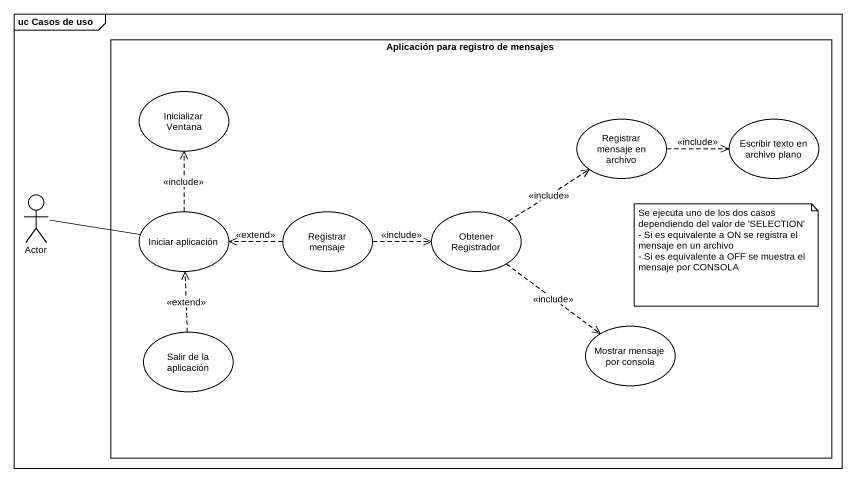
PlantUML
@startuml
mainframe uc Casos de uso
rectangle "Aplicación para registro de mensajes" as Aplicación_para_registro_de {
  usecase "Inicializar Ventana" as Inicializar_Ventana
  usecase "Registrar mensaje en archivo" as Registrar_mensaje_en_archivo
  usecase "Escribir texto en archivo plano" as Escribir_texto_en_archivo
  usecase "Iniciar aplicación" as Iniciar_aplicación
  usecase "Registrar mensaje" as Registrar_mensaje
  usecase "Obtener Registrador" as Obtener_Registrador
  usecase "Mostrar mensaje por consola" as Mostrar_mensaje_por_consola
  usecase "Salir de la aplicación" as Salir_de_la_aplicación
}
actor "Actor" as Actor_
Registrar_mensaje_en_archivo .right.> Escribir_texto_en_archivo : <<include>>
Actor_ -right- Iniciar_aplicación
Iniciar_aplicación .up.> Inicializar_Ventana : <<include>>
Registrar_mensaje .left.> Iniciar_aplicación : <<extend>>
Registrar_mensaje .right.> Obtener_Registrador : <<include>>
Obtener_Registrador .up.> Registrar_mensaje_en_archivo : <<include>>
Obtener_Registrador ..> Mostrar_mensaje_por_consola : <<include>>
Salir_de_la_aplicación .up.> Iniciar_aplicación : <<extend>>
note as N1
  Se ejecuta uno de los dos casos dependiendo del valor de 'SELECTION'
  - Si es equivalente a ON se registra el mensaje en un archivo
  - Si es equivalente a OFF se muestra el mensaje por CONSOLA
end note
@enduml
